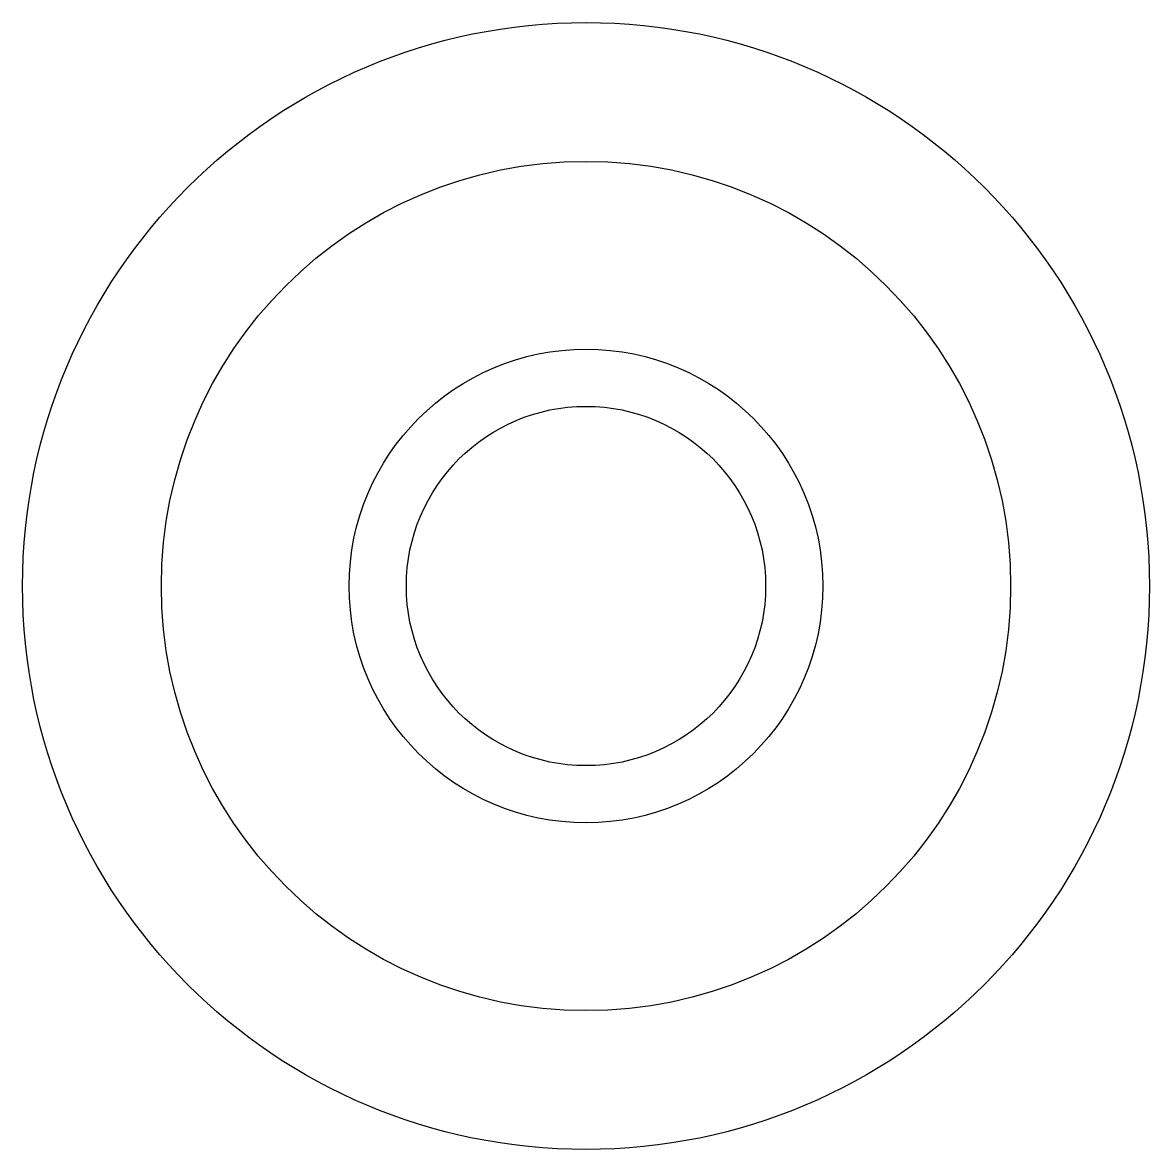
# Model space of a CAD drawing. Header units: millimetres. Extents: x -34.5 to 34.5, y -34.5 to 34.5.
import ezdxf

# ---------------------------------------------------------------- set-up
doc = ezdxf.new("R2010")
doc.units = ezdxf.units.MM
doc.layers.get('0').update_dxf_attribs({"linetype": 'CONTINUOUS'})

msp = doc.modelspace()

# ---------------------------------------------------------------- linework, layer by layer
for radius in [34.5, 26, 14.5, 11]:
    msp.add_circle((0, 0), radius)

doc.saveas('drawing.dxf')
